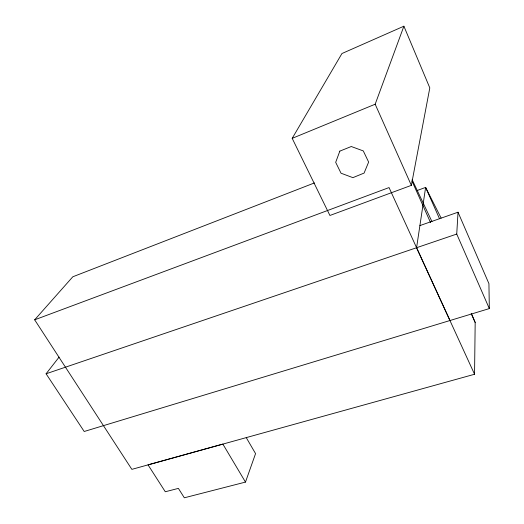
<?xml version="1.0" encoding="UTF-8"?>
<svg xmlns="http://www.w3.org/2000/svg" width="524" height="524" viewBox="0 0 524 524"><rect width="100%" height="100%" fill="white"/><g stroke="black" fill="none" stroke-linecap="round" stroke-linejoin="round"><path stroke-width="0.79" d="M314.439 182.928L72.81 276.783L34.669 319.817L131.858 469.36L474.554 374.26L475.176 322.476L471.423 313.575M59.074 357.132L46.086 373.782L84.2 431.488L489.331 308.584L456.738 234.058L458.022 212.207L419.894 225.595M411.353 185.358L429.804 87.894L403.893 26.2L341.949 53.527L292.196 138.349L329.917 215.469L411.353 185.358L375.171 104.217L403.893 26.2M245.481 482.087L222.87 444.097L148.05 464.873L165.289 491.761L178.389 488.381L184.337 497.8L245.481 482.087L255.561 453.614L246.254 437.625M292.196 138.349L375.171 104.217M34.669 319.817L389.044 187.566L474.554 374.26M417.163 190.507L425.619 187.415L441.123 218.049M46.086 373.782L456.738 234.058M412.119 179.627L431.979 221.645M450.051 320.642L416.573 247.787L425.619 187.415L439.518 218.757M411.93 180.911L430.571 222.635M471.181 313.535L475.176 322.476M458.022 212.207L488.925 283.648L489.331 308.584M339.827 151.128L335.681 162.335L341.032 173.208L352.888 177.649L364.088 173.077L368.634 162.086L363.296 150.925L351.276 146.517L339.827 151.128"/></g></svg>
